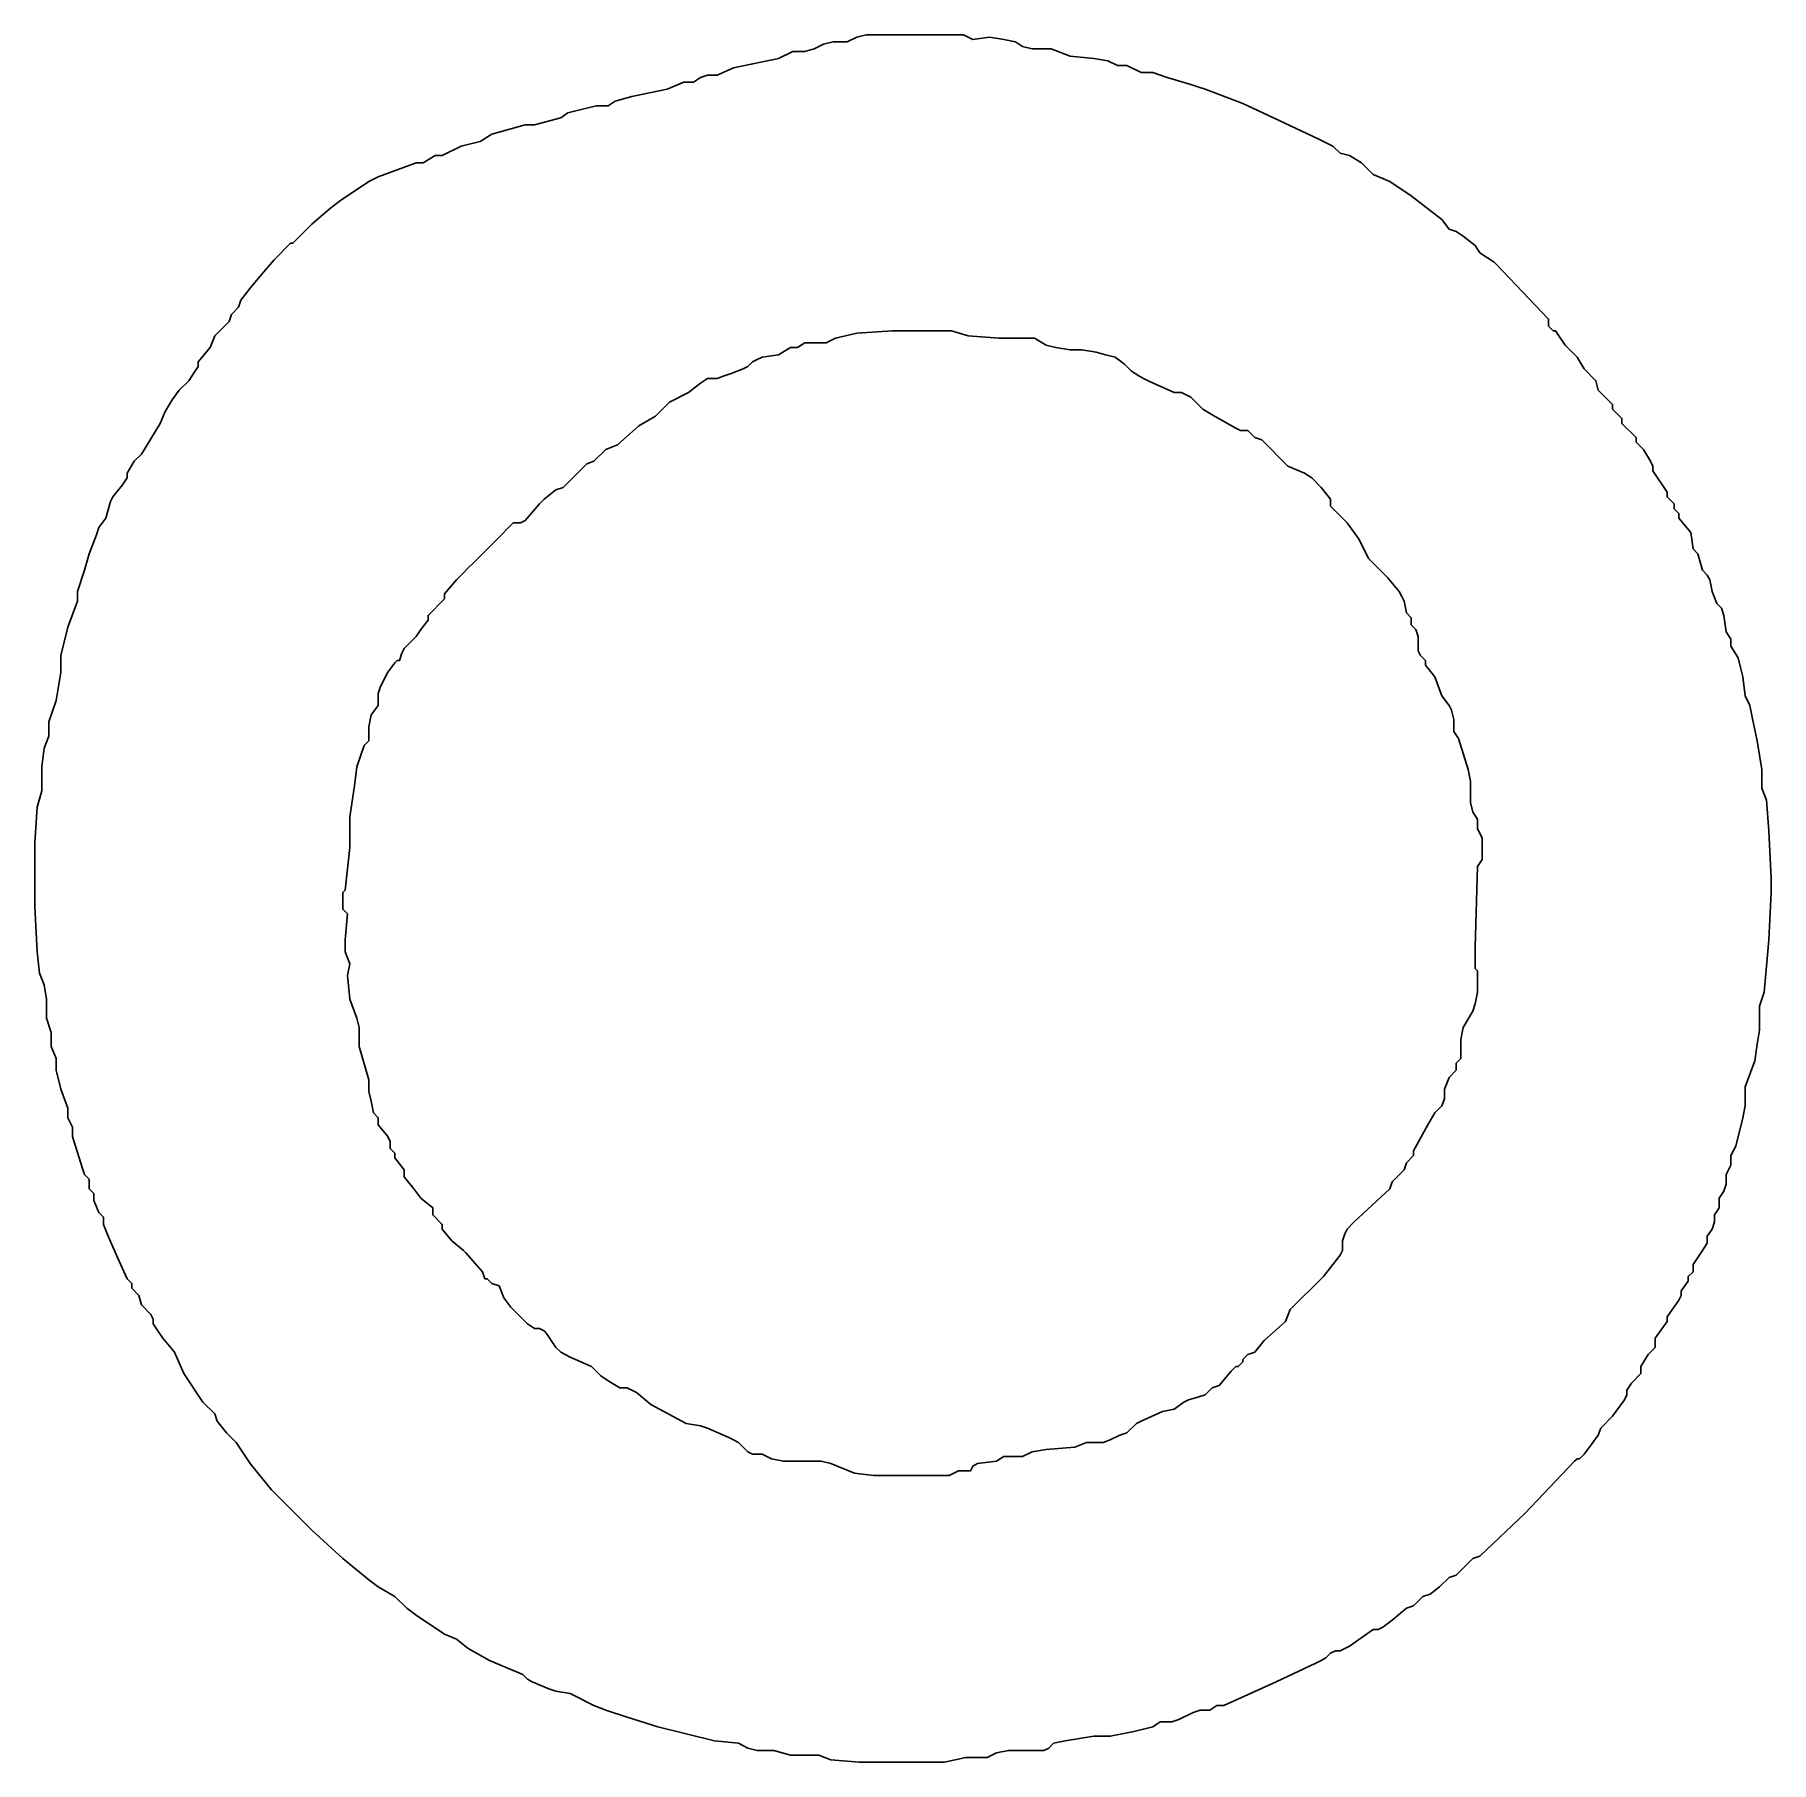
# Model space of a CAD drawing. Header units: millimetres. Extents: x -23.3 to 23.2, y -23.2 to 23.1.
import ezdxf

# ---------------------------------------------------------------- set-up
doc = ezdxf.new("R2010")
doc.units = ezdxf.units.MM

msp = doc.modelspace()

# ---------------------------------------------------------------- linework, layer by layer
for points in [[(-1.206, -23.177), (-1.968, -23.114), (-2.286, -22.987), (-3.048, -22.987), (-3.492, -22.86), (-3.937, -22.86), (-4.191, -22.796), (-4.445, -22.669), (-5.08, -22.606), (-6.604, -22.225), (-7.429, -21.971), (-8.001, -21.78), (-8.318, -21.653), (-8.953, -21.336), (-9.334, -21.272), (-9.525, -21.209), (-9.969, -21.018), (-10.096, -20.955), (-10.223, -20.828), (-11.112, -20.447), (-11.684, -20.129), (-12.001, -19.875), (-12.319, -19.748), (-13.081, -19.24), (-13.335, -19.05), (-13.652, -18.732), (-14.097, -18.478), (-14.351, -18.288), (-15.049, -17.716), (-15.875, -16.954), (-16.954, -15.875), (-17.272, -15.494), (-17.526, -15.176), (-17.907, -14.605), (-18.161, -14.351), (-18.415, -14.033), (-18.478, -13.843), (-18.796, -13.525), (-19.304, -12.763), (-19.558, -12.192), (-19.875, -11.811), (-20.002, -11.62), (-20.129, -11.43), (-20.129, -11.303), (-20.193, -11.176), (-20.447, -10.922), (-20.51, -10.668), (-20.701, -10.477), (-20.701, -10.35), (-20.828, -10.223), (-21.082, -9.652), (-21.336, -9.08), (-21.463, -8.763), (-21.463, -8.572), (-21.59, -8.445), (-21.717, -8.128), (-21.717, -7.937), (-21.844, -7.81), (-21.844, -7.556), (-21.971, -7.429), (-22.034, -7.239), (-22.288, -6.413), (-22.288, -6.159), (-22.415, -5.905), (-22.415, -5.651), (-22.606, -5.143), (-22.733, -4.635), (-22.733, -4.318), (-22.86, -4), (-22.86, -3.619), (-22.987, -3.238), (-22.987, -2.73), (-23.05, -2.349), (-23.177, -2.032), (-23.241, -1.46), (-23.304, -0.254), (-23.304, 1.46), (-23.241, 2.413), (-23.114, 2.857), (-23.114, 3.492), (-23.05, 4), (-22.923, 4.318), (-22.923, 4.699), (-22.733, 5.27), (-22.669, 5.651), (-22.606, 6.032), (-22.606, 6.477), (-22.415, 7.239), (-22.161, 7.937), (-22.161, 8.191), (-21.971, 8.763), (-21.844, 9.207), (-21.653, 9.715), (-21.59, 9.906), (-21.399, 10.16), (-21.272, 10.604), (-21.209, 10.731), (-20.955, 11.049), (-20.828, 11.239), (-20.828, 11.366), (-20.637, 11.684), (-20.447, 11.874), (-19.939, 12.7), (-19.812, 13.017), (-19.621, 13.335), (-19.431, 13.589), (-19.177, 13.843), (-19.05, 14.033), (-18.923, 14.224), (-18.923, 14.351), (-18.605, 14.732), (-18.478, 15.049), (-18.097, 15.43), (-18.034, 15.621), (-17.843, 15.811), (-17.78, 16.002), (-17.526, 16.319), (-17.272, 16.637), (-16.891, 17.081), (-16.446, 17.526), (-16.383, 17.526), (-15.875, 18.034), (-15.367, 18.478), (-15.113, 18.669), (-14.351, 19.177), (-14.224, 19.24), (-14.097, 19.304), (-13.589, 19.494), (-13.081, 19.685), (-12.89, 19.685), (-12.573, 19.875), (-12.382, 19.875), (-11.874, 20.129), (-11.366, 20.256), (-11.049, 20.447), (-10.604, 20.574), (-10.16, 20.701), (-9.906, 20.701), (-9.207, 20.891), (-9.017, 21.018), (-8.763, 21.082), (-8.255, 21.209), (-7.937, 21.209), (-7.747, 21.336), (-7.302, 21.463), (-6.35, 21.653), (-5.905, 21.844), (-5.651, 21.844), (-5.461, 21.971), (-5.27, 22.034), (-5.016, 22.034), (-4.572, 22.225), (-3.365, 22.479), (-2.984, 22.669), (-2.667, 22.669), (-2.413, 22.733), (-2.159, 22.86), (-1.905, 22.923), (-1.524, 22.923), (-1.27, 23.05), (-1.016, 23.114), (1.587, 23.114), (1.841, 22.987), (2.286, 23.05), (2.667, 22.987), (2.984, 22.923), (3.175, 22.796), (3.429, 22.733), (3.937, 22.733), (4.445, 22.542), (5.08, 22.479), (5.461, 22.415), (5.715, 22.288), (5.969, 22.288), (6.35, 22.098), (6.667, 22.098), (7.048, 21.971), (7.683, 21.78), (7.874, 21.717), (8.064, 21.653), (9.08, 21.272), (10.033, 20.828), (11.112, 20.32), (11.493, 20.129), (11.684, 19.939), (11.938, 19.875), (12.255, 19.685), (12.573, 19.367), (13.017, 19.177), (13.589, 18.796), (14.414, 18.161), (14.605, 17.907), (14.795, 17.843), (14.986, 17.716), (15.303, 17.462), (15.43, 17.272), (15.811, 17.018), (15.875, 16.954), (17.272, 15.494), (17.272, 15.303), (17.399, 15.176), (17.462, 15.176), (17.716, 14.795), (18.034, 14.478), (18.224, 14.16), (18.542, 13.843), (18.605, 13.589), (18.986, 13.208), (18.986, 13.081), (19.24, 12.827), (19.24, 12.7), (19.621, 12.319), (19.621, 12.192), (19.812, 12.001), (20.002, 11.684), (20.066, 11.557), (20.066, 11.43), (20.447, 10.858), (20.447, 10.731), (20.637, 10.541), (20.637, 10.414), (20.764, 10.287), (20.764, 10.16), (21.082, 9.779), (21.145, 9.334), (21.272, 9.207), (21.399, 8.763), (21.526, 8.636), (21.59, 8.509), (21.653, 8.191), (21.78, 7.874), (21.907, 7.747), (21.971, 7.556), (22.034, 7.112), (22.161, 6.921), (22.161, 6.731), (22.352, 6.413), (22.415, 6.159), (22.479, 5.905), (22.542, 5.397), (22.669, 5.143), (22.733, 4.826), (22.86, 4.191), (22.923, 3.81), (22.987, 3.429), (22.987, 2.921), (23.114, 2.603), (23.177, 1.778), (23.241, 0.508), (23.241, 0.127), (23.177, -1.143), (23.114, -1.841), (23.05, -2.54), (22.923, -2.921), (22.923, -3.556), (22.86, -3.937), (22.796, -4.381), (22.542, -5.08), (22.542, -5.588), (22.479, -5.905), (22.288, -6.667), (22.161, -6.921), (22.161, -7.175), (22.034, -7.429), (22.034, -7.683), (21.971, -7.874), (21.844, -8.064), (21.844, -8.318), (21.717, -8.509), (21.717, -8.699), (21.653, -8.89), (21.526, -9.08), (21.526, -9.271), (21.399, -9.461), (21.272, -9.652), (21.145, -9.842), (21.145, -10.033), (21.018, -10.16), (21.018, -10.287), (20.828, -10.541), (20.828, -10.668), (20.764, -10.795), (20.447, -11.239), (20.447, -11.366), (20.129, -11.811), (20.129, -12.065), (19.939, -12.255), (19.748, -12.573), (19.748, -12.763), (19.494, -13.017), (19.367, -13.208), (19.367, -13.335), (19.304, -13.462), (18.986, -13.906), (18.669, -14.224), (18.605, -14.414), (18.415, -14.668), (18.224, -14.922), (18.097, -15.049), (18.034, -15.049), (17.97, -15.113), (16.637, -16.51), (15.43, -17.653), (15.24, -17.716), (14.795, -18.161), (14.605, -18.224), (14.351, -18.478), (14.097, -18.669), (13.906, -18.732), (13.652, -18.986), (13.462, -19.05), (13.081, -19.367), (12.827, -19.558), (12.7, -19.621), (12.573, -19.621), (11.938, -20.066), (11.811, -20.129), (11.684, -20.193), (11.557, -20.193), (11.43, -20.256), (11.303, -20.383), (11.176, -20.447), (11.049, -20.51), (9.969, -21.018), (8.572, -21.653), (8.382, -21.653), (8.191, -21.78), (7.937, -21.78), (7.747, -21.844), (7.366, -22.034), (7.175, -22.098), (6.858, -22.098), (6.667, -22.225), (6.413, -22.288), (6.159, -22.352), (5.842, -22.415), (5.524, -22.479), (5.08, -22.479), (4.699, -22.542), (4.318, -22.606), (4, -22.669), (3.873, -22.796), (3.746, -22.86), (2.794, -22.86), (2.476, -22.923), (2.222, -23.05), (1.651, -23.05), (1.079, -23.177)], [(-0.825, -15.494), (1.206, -15.494), (1.46, -15.367), (1.778, -15.367), (1.841, -15.24), (1.968, -15.176), (2.476, -15.113), (2.667, -14.986), (3.175, -14.986), (3.429, -14.859), (3.81, -14.795), (4.572, -14.732), (4.889, -14.605), (5.334, -14.605), (5.524, -14.541), (5.778, -14.414), (5.969, -14.351), (6.223, -14.097), (6.35, -14.033), (6.921, -13.779), (7.239, -13.716), (7.493, -13.525), (7.62, -13.462), (7.874, -13.398), (8.064, -13.335), (8.255, -13.144), (8.445, -13.081), (8.763, -12.7), (8.89, -12.573), (8.953, -12.573), (9.08, -12.446), (9.08, -12.382), (9.207, -12.255), (9.398, -12.192), (9.652, -11.874), (10.223, -11.366), (10.35, -11.049), (11.239, -10.16), (11.493, -9.842), (11.684, -9.588), (11.747, -9.461), (11.747, -9.207), (11.811, -9.017), (11.874, -8.89), (12.065, -8.699), (13.017, -7.81), (13.081, -7.62), (13.398, -7.302), (13.462, -7.112), (13.652, -6.921), (13.652, -6.794), (14.033, -6.096), (14.224, -5.778), (14.414, -5.588), (14.478, -5.397), (14.478, -5.143), (14.605, -4.826), (14.795, -4.635), (14.795, -4.445), (14.922, -4.318), (14.922, -3.81), (14.986, -3.492), (15.24, -3.048), (15.303, -2.857), (15.367, -2.54), (15.367, -1.968), (15.303, -1.905), (15.303, -1.333), (15.367, 0.825), (15.494, 1.016), (15.494, 1.587), (15.367, 1.841), (15.367, 2.095), (15.24, 2.286), (15.176, 2.54), (15.176, 3.111), (15.113, 3.429), (14.859, 4.254), (14.732, 4.445), (14.732, 4.762), (14.668, 5.016), (14.605, 5.143), (14.414, 5.397), (14.224, 5.905), (13.97, 6.223), (13.97, 6.35), (13.843, 6.477), (13.779, 6.604), (13.779, 6.985), (13.716, 7.175), (13.589, 7.302), (13.589, 7.493), (13.462, 7.62), (13.398, 7.937), (13.335, 8.064), (13.271, 8.191), (12.954, 8.572), (12.446, 9.08), (12.192, 9.588), (12.065, 9.779), (11.874, 10.033), (11.43, 10.477), (11.43, 10.668), (11.176, 10.985), (10.922, 11.239), (10.731, 11.366), (10.287, 11.557), (9.588, 12.255), (9.398, 12.319), (9.207, 12.509), (9.017, 12.509), (8.89, 12.573), (8.318, 12.89), (8.001, 13.081), (7.683, 13.398), (7.556, 13.462), (7.429, 13.525), (7.239, 13.525), (6.54, 13.843), (6.413, 13.906), (6.286, 13.97), (6.096, 14.097), (5.905, 14.287), (5.651, 14.478), (5.397, 14.541), (5.143, 14.605), (4.762, 14.668), (4.445, 14.668), (4.064, 14.732), (3.81, 14.795), (3.492, 14.986), (2.54, 14.986), (1.714, 15.049), (1.27, 15.176), (-0.317, 15.176), (-1.27, 15.113), (-1.841, 14.986), (-2.095, 14.859), (-2.667, 14.859), (-2.857, 14.732), (-3.048, 14.732), (-3.365, 14.541), (-3.81, 14.478), (-3.937, 14.414), (-4.064, 14.351), (-4.191, 14.224), (-4.318, 14.16), (-4.635, 14.033), (-4.826, 13.97), (-5.016, 13.906), (-5.27, 13.906), (-5.461, 13.779), (-5.778, 13.525), (-6.286, 13.271), (-6.667, 12.89), (-7.112, 12.636), (-7.683, 12.128), (-8.001, 12.001), (-8.318, 11.684), (-8.509, 11.62), (-9.144, 10.985), (-9.334, 10.922), (-9.652, 10.668), (-9.779, 10.541), (-10.16, 10.096), (-10.287, 10.033), (-10.477, 10.033), (-10.922, 9.588), (-11.557, 8.953), (-11.684, 8.826), (-11.811, 8.699), (-12.001, 8.509), (-12.319, 8.128), (-12.319, 8.001), (-12.763, 7.556), (-12.763, 7.429), (-12.954, 7.175), (-13.081, 6.985), (-13.398, 6.667), (-13.462, 6.54), (-13.525, 6.35), (-13.589, 6.35), (-13.652, 6.286), (-13.843, 6.032), (-14.033, 5.651), (-14.097, 5.461), (-14.097, 5.143), (-14.287, 4.889), (-14.351, 4.572), (-14.351, 4.191), (-14.478, 4.064), (-14.668, 3.492), (-14.732, 2.984), (-14.859, 2.159), (-14.859, 1.333), (-14.986, 0.19), (-15.049, 0.127), (-15.049, -0.317), (-14.922, -0.444), (-14.986, -1.143), (-14.986, -1.46), (-14.859, -1.778), (-14.922, -2.095), (-14.859, -2.73), (-14.668, -3.238), (-14.605, -3.492), (-14.605, -4), (-14.351, -4.889), (-14.351, -5.207), (-14.287, -5.461), (-14.224, -5.778), (-14.097, -5.905), (-14.097, -6.096), (-13.843, -6.413), (-13.779, -6.54), (-13.779, -6.731), (-13.652, -6.858), (-13.652, -6.985), (-13.398, -7.302), (-13.398, -7.493), (-13.144, -7.81), (-12.954, -8.064), (-12.636, -8.318), (-12.636, -8.509), (-12.382, -8.763), (-12.382, -8.89), (-12.128, -9.207), (-11.811, -9.461), (-11.747, -9.525), (-11.303, -10.033), (-11.239, -10.223), (-11.176, -10.223), (-11.049, -10.35), (-10.858, -10.414), (-10.731, -10.731), (-10.541, -10.985), (-10.096, -11.43), (-9.906, -11.557), (-9.779, -11.557), (-9.652, -11.62), (-9.588, -11.684), (-9.334, -12.065), (-9.207, -12.192), (-8.953, -12.319), (-8.382, -12.573), (-8.128, -12.827), (-7.937, -12.954), (-7.62, -13.144), (-7.429, -13.144), (-7.302, -13.208), (-7.175, -13.271), (-6.794, -13.589), (-5.842, -14.097), (-5.461, -14.16), (-5.27, -14.224), (-4.699, -14.478), (-4.572, -14.541), (-4.445, -14.605), (-4.191, -14.859), (-4.064, -14.922), (-3.81, -14.922), (-3.556, -15.049), (-3.238, -15.113), (-2.222, -15.113), (-1.968, -15.176), (-1.333, -15.43)]]:
    msp.add_lwpolyline(points, close=True)

doc.saveas('drawing.dxf')
